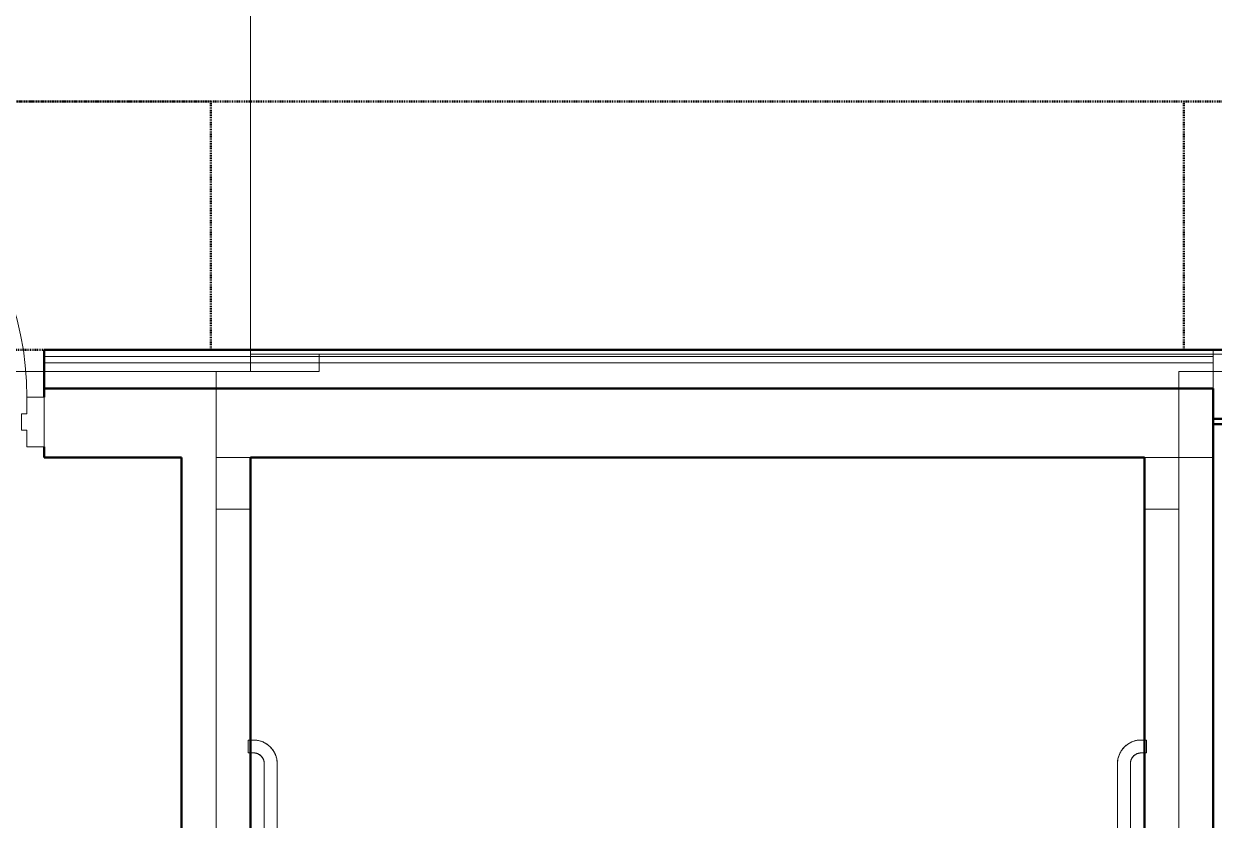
# Model space of a CAD drawing. Header units: inches. Extents: x -4218 to -1830, y 9756 to 12426.
# Drawn here: x -2658.7 to -2520.2, y 12035 to 12127.6 of the extents above; entities that cross this region are included whole.
import ezdxf

# ---------------------------------------------------------------- set-up
doc = ezdxf.new("R2010")
doc.units = ezdxf.units.IN
doc.header["$MEASUREMENT"] = 0
doc.linetypes.add('Dash 1_16_', pattern=[0.125, 0.0625, -0.0625])
for name, color, linetype, lineweight in [('0-1', 7, 'Continuous', 5), ('0-2', 252, 'Continuous', 9), ('A-DOOR-1', 7, 'Continuous', 9), ('A-DOOR-2', 50, 'Continuous', 20), ('A-DOOR-FRAM-1', 50, 'Continuous', 20), ('A-FLOR-5', 192, 'Continuous', 9), ('A-FLOR-HRAL-2', 7, 'Continuous', 9), ('A-FLOR-HRAL-3', 253, 'Continuous', 9), ('A-WALL', 113, 'Continuous', 13), ('A-WALL-1', 250, 'Continuous', 50), ('A-WALL-3', 253, 'Continuous', 9), ('A-WALL-4', 254, 'Continuous', 9), ('A-WALL-5', 252, 'Continuous', 9), ('A-WALL-7', 90, 'Continuous', 9), ('A-WALL-8', 113, 'Continuous', 9), ('A-WALL-9', 113, 'Continuous', 50), ('C-PROP-LINE-1', 91, 'Dash 1_16_', 50), ('C-TOPO-1', 253, 'Continuous', 9), ('S-FNDN-1', 90, 'Continuous', 9), ('S-FNDN-5', 32, 'Continuous', 9), ('S-STRS-1', 254, 'Continuous', 9), ('S-STRS-2', 253, 'Continuous', 9)]:
    doc.layers.add(name, color=color, linetype=linetype, lineweight=lineweight)

# ---------------------------------------------------------------- blocks, each defined once
blk = doc.blocks.new('CTR  - Topography_rvt-1-BACKGROUND - 1ST FLOOR')
at = {"layer": 'C-TOPO-1'}
for p, q in [((-2547.94, 12089.19), (-2632.32, 12089.19)), ((-2496.69, 12089.19), (-2547.94, 12089.19))]:
    blk.add_line(p, q, dxfattribs=at)
blk = doc.blocks.new('CTR - 1st Phase - Common Walls_rvt-1-BACKGROUND - 1ST FLOOR')
at = {"layer": 'A-WALL-1'}
for p, q in [((-2520.32, 12081.69), (-2520.32, 11837.19)), ((-2515.95, 12081.69), (-2520.32, 12081.69))]:
    blk.add_line(p, q, dxfattribs=at)
at = {"layer": 'A-WALL-3'}
blk.add_line((-2520.32, 12081.06), (-2520.32, 11837.19), dxfattribs=at)
at = {"layer": 'A-WALL-4'}
for q in [(-2520.32, 12081.06), (-2515.95, 12081.69)]:
    blk.add_line((-2520.32, 12081.69), q, dxfattribs=at)
blk = doc.blocks.new('STOREFRONT DOOR B - ALUM_ STILE W_ GLASS INSET-2450804-BACKGROUND - 1ST FLOOR')
at = {"layer": 'A-DOOR-1'}
blk.add_arc((18, -3.25), 36, 180, 270, dxfattribs=at)
at = {"layer": 'A-DOOR-2'}
for p, q in [((16.25, -3.25), (18, -3.25)), ((16.25, -39.25), (16.25, -3.25)), ((18, -3.25), (18, -39.25)), ((18, -39.25), (16.25, -39.25))]:
    blk.add_line(p, q, dxfattribs=at)
at = {"layer": 'A-DOOR-FRAM-1'}
for p, q in [((-20, 2.5), (-18, 2.5)), ((-20, -3.25), (-20, 2.5)), ((-18, 2.5), (-18, 0.5625)), ((18, 2.5), (20, 2.5)), ((18, 0.5625), (18, 2.5)), ((20, 2.5), (20, -3.25)), ((-18, 0.5625), (-17.375, 0.5625)), ((-17.375, 0.5625), (-17.375, -1.3125)), ((17.375, 0.5625), (18, 0.5625)), ((17.375, -1.3125), (17.375, 0.5625)), ((-18, -1.3125), (-18, -3.25)), ((-17.375, -1.3125), (-18, -1.3125)), ((18, -1.3125), (17.375, -1.3125)), ((18, -3.25), (18, -1.3125)), ((-18, -3.25), (-20, -3.25)), ((20, -3.25), (18, -3.25))]:
    blk.add_line(p, q, dxfattribs=at)
blk = doc.blocks.new('Top Rail Type - Top Rail_Internal_-2365500-BACKGROUND - 1ST FLOOR')
at = {"layer": 'A-FLOR-HRAL-2'}
for p, q in [((-2631.95, 12044.31), (-2632.2, 12044.31)), ((-2632.2, 12042.81), (-2631.95, 12042.81)), ((-2630.7, 12041.56), (-2630.7, 12029.77)), ((-2629.2, 12029.77), (-2629.2, 12041.56))]:
    blk.add_line(p, q, dxfattribs=at)
at = {"layer": 'A-FLOR-HRAL-2', "flags": 128}
for points in [[(-2629.2, 12041.56), (-2629.2, 12041.67), (-2629.21, 12041.78), (-2629.22, 12041.89), (-2629.23, 12042), (-2629.25, 12042.11), (-2629.28, 12042.22), (-2629.31, 12042.32), (-2629.34, 12042.43), (-2629.38, 12042.53), (-2629.42, 12042.64), (-2629.46, 12042.74), (-2629.51, 12042.83), (-2629.56, 12042.93), (-2629.62, 12043.03), (-2629.68, 12043.12), (-2629.74, 12043.21), (-2629.81, 12043.29), (-2629.88, 12043.38), (-2629.96, 12043.46), (-2630.03, 12043.54), (-2630.11, 12043.61), (-2630.2, 12043.68), (-2630.28, 12043.75), (-2630.37, 12043.82), (-2630.46, 12043.88), (-2630.56, 12043.94), (-2630.65, 12043.99), (-2630.75, 12044.04), (-2630.85, 12044.09), (-2630.95, 12044.13), (-2631.06, 12044.17), (-2631.16, 12044.2), (-2631.27, 12044.23), (-2631.37, 12044.25), (-2631.48, 12044.27), (-2631.59, 12044.29), (-2631.7, 12044.3), (-2631.81, 12044.31), (-2631.92, 12044.31), (-2631.95, 12044.31)], [(-2631.95, 12042.81), (-2631.9, 12042.81), (-2631.85, 12042.81), (-2631.8, 12042.81), (-2631.75, 12042.8), (-2631.7, 12042.79), (-2631.65, 12042.78), (-2631.6, 12042.77), (-2631.56, 12042.75), (-2631.51, 12042.73), (-2631.46, 12042.72), (-2631.42, 12042.7), (-2631.37, 12042.67), (-2631.33, 12042.65), (-2631.28, 12042.62), (-2631.24, 12042.6), (-2631.2, 12042.57), (-2631.16, 12042.54), (-2631.12, 12042.5), (-2631.09, 12042.47), (-2631.05, 12042.44), (-2631.02, 12042.4), (-2630.99, 12042.36), (-2630.95, 12042.32), (-2630.92, 12042.28), (-2630.9, 12042.24), (-2630.87, 12042.2), (-2630.85, 12042.15), (-2630.82, 12042.11), (-2630.8, 12042.06), (-2630.78, 12042.02), (-2630.77, 12041.97), (-2630.75, 12041.92), (-2630.74, 12041.87), (-2630.73, 12041.83), (-2630.72, 12041.78), (-2630.71, 12041.73), (-2630.7, 12041.68), (-2630.7, 12041.63), (-2630.7, 12041.58), (-2630.7, 12041.56)]]:
    blk.add_lwpolyline(points, dxfattribs=at)
at = {"layer": 'A-FLOR-HRAL-3'}
for p, q in [((-2632.2, 12044.31), (-2632.57, 12044.31)), ((-2632.57, 12043.56), (-2632.57, 12043.66)), ((-2632.57, 12043.51), (-2632.57, 12043.56)), ((-2632.57, 12042.81), (-2632.2, 12042.81))]:
    blk.add_line(p, q, dxfattribs=at)
blk = doc.blocks.new('Top Rail Type - Top Rail_Internal_-V178-BACKGROUND - 1ST FLOOR')
at = {"layer": 'A-FLOR-HRAL-2'}
for p, q in [((-2631.95, 12044.31), (-2632.2, 12044.31)), ((-2631.95, 12042.81), (-2632.2, 12042.81)), ((-2630.7, 12029.77), (-2630.7, 12041.56)), ((-2629.2, 12029.77), (-2629.2, 12041.56))]:
    blk.add_line(p, q, dxfattribs=at)
for radius in [2.75, 1.25]:
    blk.add_arc((-2631.95, 12041.56), radius, 0, 90, dxfattribs=at)
at = {"layer": 'A-FLOR-HRAL-3'}
for p, q in [((-2632.57, 12042.81), (-2632.57, 12044.31)), ((-2632.2, 12044.31), (-2632.57, 12044.31)), ((-2632.2, 12042.81), (-2632.57, 12042.81))]:
    blk.add_line(p, q, dxfattribs=at)
blk = doc.blocks.new('Top Rail Type - Top Rail_Internal_-2386287-BACKGROUND - 1ST FLOOR')
at = {"layer": 'A-FLOR-HRAL-2'}
for p, q in [((-2528.32, 12044.31), (-2528.7, 12044.31)), ((-2528.7, 12042.81), (-2528.32, 12042.81)), ((-2531.45, 12041.56), (-2531.45, 12029.77)), ((-2529.95, 12029.77), (-2529.95, 12041.56))]:
    blk.add_line(p, q, dxfattribs=at)
at = {"layer": 'A-FLOR-HRAL-2', "flags": 128}
for points in [[(-2528.7, 12044.31), (-2528.81, 12044.31), (-2528.92, 12044.31), (-2529.03, 12044.29), (-2529.14, 12044.28), (-2529.25, 12044.26), (-2529.35, 12044.24), (-2529.46, 12044.21), (-2529.56, 12044.17), (-2529.67, 12044.14), (-2529.77, 12044.1), (-2529.87, 12044.05), (-2529.97, 12044), (-2530.07, 12043.95), (-2530.16, 12043.89), (-2530.25, 12043.83), (-2530.34, 12043.77), (-2530.43, 12043.7), (-2530.51, 12043.63), (-2530.59, 12043.56), (-2530.67, 12043.48), (-2530.75, 12043.4), (-2530.82, 12043.32), (-2530.89, 12043.23), (-2530.95, 12043.14), (-2531.01, 12043.05), (-2531.07, 12042.96), (-2531.12, 12042.86), (-2531.17, 12042.76), (-2531.22, 12042.66), (-2531.26, 12042.56), (-2531.3, 12042.46), (-2531.33, 12042.35), (-2531.36, 12042.25), (-2531.39, 12042.14), (-2531.41, 12042.03), (-2531.43, 12041.92), (-2531.44, 12041.81), (-2531.45, 12041.7), (-2531.45, 12041.59), (-2531.45, 12041.56)], [(-2529.95, 12041.56), (-2529.95, 12041.61), (-2529.94, 12041.66), (-2529.94, 12041.71), (-2529.93, 12041.76), (-2529.92, 12041.81), (-2529.91, 12041.86), (-2529.9, 12041.91), (-2529.89, 12041.96), (-2529.87, 12042), (-2529.85, 12042.05), (-2529.83, 12042.1), (-2529.81, 12042.14), (-2529.78, 12042.19), (-2529.76, 12042.23), (-2529.73, 12042.27), (-2529.7, 12042.31), (-2529.67, 12042.35), (-2529.64, 12042.39), (-2529.6, 12042.43), (-2529.57, 12042.46), (-2529.53, 12042.5), (-2529.5, 12042.53), (-2529.46, 12042.56), (-2529.42, 12042.59), (-2529.37, 12042.62), (-2529.33, 12042.64), (-2529.29, 12042.67), (-2529.24, 12042.69), (-2529.2, 12042.71), (-2529.15, 12042.73), (-2529.1, 12042.75), (-2529.06, 12042.76), (-2529.01, 12042.78), (-2528.96, 12042.79), (-2528.91, 12042.8), (-2528.86, 12042.8), (-2528.81, 12042.81), (-2528.76, 12042.81), (-2528.71, 12042.81), (-2528.7, 12042.81)]]:
    blk.add_lwpolyline(points, dxfattribs=at)
at = {"layer": 'A-FLOR-HRAL-3'}
for p, q in [((-2528.07, 12044.31), (-2528.32, 12044.31)), ((-2528.32, 12042.81), (-2528.07, 12042.81)), ((-2528.07, 12043.66), (-2528.07, 12043.51))]:
    blk.add_line(p, q, dxfattribs=at)
blk = doc.blocks.new('Top Rail Type - Top Rail_Internal_-V181-BACKGROUND - 1ST FLOOR')
at = {"layer": 'A-FLOR-HRAL-2'}
for p, q in [((-2528.32, 12044.31), (-2528.7, 12044.31)), ((-2528.32, 12042.81), (-2528.7, 12042.81)), ((-2531.45, 12041.56), (-2531.45, 12029.77)), ((-2529.95, 12041.56), (-2529.95, 12029.77))]:
    blk.add_line(p, q, dxfattribs=at)
for radius in [2.75, 1.25]:
    blk.add_arc((-2528.7, 12041.56), radius, 90, 180, dxfattribs=at)
at = {"layer": 'A-FLOR-HRAL-3'}
for p, q in [((-2528.07, 12044.31), (-2528.32, 12044.31)), ((-2528.07, 12042.81), (-2528.07, 12044.31)), ((-2528.07, 12042.81), (-2528.32, 12042.81))]:
    blk.add_line(p, q, dxfattribs=at)
blk = doc.blocks.new('CTR - 1st Phase -Stairs _ Elevators_rvt-1-BACKGROUND - 1ST FLOOR')
at = {"layer": 'A-WALL-1'}
for p, q in [((-2632.32, 12085.19), (-2656.32, 12085.19)), ((-2656.32, 12085.19), (-2656.32, 12084.19)), ((-2520.32, 12085.19), (-2632.32, 12085.19)), ((-2520.32, 12077.19), (-2520.32, 12085.19)), ((-2656.32, 12078.44), (-2656.32, 12077.19)), ((-2656.32, 12077.19), (-2640.32, 12077.19)), ((-2640.32, 12077.19), (-2640.32, 11901.19)), ((-2632.32, 12077.19), (-2528.32, 12077.19)), ((-2632.32, 11901.19), (-2632.32, 12077.19)), ((-2528.32, 12077.19), (-2528.32, 11914.31)), ((-2520.32, 11845.19), (-2520.32, 12077.19))]:
    blk.add_line(p, q, dxfattribs=at)
at = {"layer": 'A-WALL-3'}
for p, q in [((-2632.32, 12085.19), (-2656.32, 12085.19)), ((-2656.32, 12078.44), (-2656.32, 12084.19)), ((-2636.32, 12085.19), (-2520.32, 12085.19)), ((-2520.32, 12085.19), (-2632.32, 12085.19)), ((-2520.32, 12085.19), (-2520.32, 12081.69)), ((-2520.32, 12085.19), (-2520.32, 12081.69)), ((-2520.32, 12081.06), (-2520.32, 12077.19)), ((-2520.32, 12081.06), (-2520.32, 12077.19)), ((-2632.32, 12077.19), (-2636.32, 12077.19)), ((-2520.32, 12077.19), (-2528.32, 12077.19)), ((-2520.32, 12077.19), (-2528.32, 12077.19)), ((-2520.32, 12077.19), (-2520.32, 11845.19)), ((-2520.32, 11845.19), (-2520.32, 12077.19)), ((-2632.32, 11997.19), (-2632.32, 12053.19))]:
    blk.add_line(p, q, dxfattribs=at)
at = {"layer": 'A-WALL-4'}
for p, q in [((-2524.32, 12085.19), (-2636.32, 12085.19)), ((-2520.32, 12081.69), (-2520.32, 12081.06)), ((-2520.32, 12081.69), (-2520.32, 12081.06)), ((-2632.32, 12077.19), (-2636.32, 12077.19)), ((-2632.32, 12077.19), (-2528.32, 12077.19)), ((-2632.32, 12053.19), (-2632.32, 11997.19))]:
    blk.add_line(p, q, dxfattribs=at)
at = {"layer": 'A-WALL-5'}
for p, q in [((-2656.32, 12084.19), (-2656.32, 12085.19)), ((-2636.32, 12085.19), (-2636.32, 12077.19)), ((-2656.32, 12077.19), (-2656.32, 12078.44)), ((-2656.32, 12077.19), (-2640.32, 12077.19)), ((-2640.32, 12077.19), (-2640.32, 11901.19)), ((-2632.32, 12077.19), (-2528.32, 12077.19)), ((-2632.32, 12077.19), (-2632.32, 12053.19)), ((-2632.32, 12053.19), (-2632.32, 12077.19)), ((-2528.32, 12077.19), (-2632.32, 12077.19)), ((-2528.32, 11914.31), (-2528.32, 12077.19)), ((-2528.32, 12077.19), (-2528.32, 11914.31))]:
    blk.add_line(p, q, dxfattribs=at)
at = {"layer": 'A-WALL-7'}
for p, q in [((-2636.32, 12077.19), (-2632.32, 12077.19)), ((-2636.32, 12077.19), (-2632.32, 12077.19)), ((-2528.32, 12077.19), (-2524.32, 12077.19)), ((-2528.32, 12077.19), (-2524.32, 12077.19))]:
    blk.add_line(p, q, dxfattribs=at)
at = {"layer": 'S-FNDN-1'}
for p, q in [((-2636.32, 12077.19), (-2630.74, 12077.19)), ((-2528.32, 12077.19), (-2524.32, 12077.19))]:
    blk.add_line(p, q, dxfattribs=at)
at = {"layer": 'S-STRS-1'}
for p, q in [((-2528.32, 12077.19), (-2632.32, 12077.19)), ((-2632.32, 12053.19), (-2632.32, 12044.31)), ((-2632.32, 12042.81), (-2632.32, 12029.19))]:
    blk.add_line(p, q, dxfattribs=at)
at = {"layer": 'S-STRS-2'}
for p, q in [((-2632.32, 12077.19), (-2632.32, 12053.19)), ((-2528.32, 12044.31), (-2528.32, 12077.19)), ((-2528.32, 12018.19), (-2528.32, 12042.81))]:
    blk.add_line(p, q, dxfattribs=at)
at = {"layer": '0-2', "rotation": 180}
blk.add_blockref('STOREFRONT DOOR B - ALUM_ STILE W_ GLASS INSET-2450804-BACKGROUND - 1ST FLOOR', (-2676.32, 12080.94), dxfattribs=at)
at = {"layer": '0-2'}
for name in ['Top Rail Type - Top Rail_Internal_-2365500-BACKGROUND - 1ST FLOOR', 'Top Rail Type - Top Rail_Internal_-V178-BACKGROUND - 1ST FLOOR', 'Top Rail Type - Top Rail_Internal_-2386287-BACKGROUND - 1ST FLOOR', 'Top Rail Type - Top Rail_Internal_-V181-BACKGROUND - 1ST FLOOR']:
    blk.add_blockref(name, (0, 0), dxfattribs=at)
blk = doc.blocks.new('Family - ___-2835860-BACKGROUND - 1ST FLOOR')
at = {"layer": 'C-PROP-LINE-1'}
for p, q in [((-2636.92, 12118.59), (-3860.72, 12118.59)), ((-2636.92, 12118.59), (-2636.92, 12089.69)), ((-2523.72, 12089.69), (-2523.72, 12118.59)), ((-2067.55, 12118.59), (-2523.72, 12118.59)), ((-2636.92, 12089.69), (-2523.72, 12089.69))]:
    blk.add_line(p, q, dxfattribs=at)
blk = doc.blocks.new('Family - ___-2835903-BACKGROUND - 1ST FLOOR')
at = {"layer": 'C-PROP-LINE-1'}
blk.add_line((-2096.45, 12089.69), (-3831.82, 12089.69), dxfattribs=at)
blk = doc.blocks.new('Family - ___-2835932-BACKGROUND - 1ST FLOOR')
at = {"layer": 'C-PROP-LINE-1'}
blk.add_line((-2067.55, 12118.59), (-3860.72, 12118.59), dxfattribs=at)

msp = doc.modelspace()

# ---------------------------------------------------------------- linework, layer by layer
at = {"layer": 'A-FLOR-5'}
for p, q in [((-2632.32, 12087.19), (-2632.32, 12159.19)), ((-2636.32, 12087.19), (-2692.57, 12087.19)), ((-2636.32, 11841.19), (-2636.32, 12087.19)), ((-2484.14, 12087.19), (-2524.32, 12087.19)), ((-2524.32, 12087.19), (-2524.32, 11841.19)), ((-2632.32, 12077.19), (-2632.32, 12044.31)), ((-2632.32, 12042.81), (-2632.32, 11942.19))]:
    msp.add_line(p, q, dxfattribs=at)
at = {"layer": 'A-WALL'}
for p, q in [((-2520.32, 12088.94), (-2656.32, 12088.94)), ((-2520.32, 12088.19), (-2656.32, 12088.19)), ((-2520.32, 12088.94), (-2520.32, 12088.94)), ((-2520.32, 12085.19), (-2520.32, 12088.94)), ((-2484.76, 12081.69), (-2520.32, 12081.69))]:
    msp.add_line(p, q, dxfattribs=at)
at = {"layer": 'A-WALL-8'}
msp.add_line((-2520.32, 12088.94), (-2520.32, 12089.69), dxfattribs=at)
at = {"layer": 'A-WALL-9'}
for p, q in [((-2520.32, 12089.69), (-2656.32, 12089.69)), ((-2656.32, 12089.69), (-2656.32, 12085.19)), ((-2484.14, 12089.69), (-2520.32, 12089.69)), ((-2656.32, 12085.19), (-2520.32, 12085.19)), ((-2520.32, 12085.19), (-2520.32, 12081.06)), ((-2520.32, 12081.06), (-2484.14, 12081.06))]:
    msp.add_line(p, q, dxfattribs=at)
at = {"layer": 'S-FNDN-5'}
for p, q in [((-2632.32, 12089.19), (-2496.7, 12089.19)), ((-2624.32, 12088.23), (-2624.32, 12089.19)), ((-2624.32, 12087.19), (-2624.32, 12088.19)), ((-2624.32, 12087.19), (-2636.32, 12087.19)), ((-2524.32, 12077.19), (-2636.32, 12077.19)), ((-2636.32, 12071.19), (-2632.32, 12071.19)), ((-2528.32, 12071.19), (-2524.32, 12071.19))]:
    msp.add_line(p, q, dxfattribs=at)

# ---------------------------------------------------------------- block references
at = {"layer": '0-1'}
for name in ['CTR  - Topography_rvt-1-BACKGROUND - 1ST FLOOR', 'CTR - 1st Phase -Stairs _ Elevators_rvt-1-BACKGROUND - 1ST FLOOR', 'CTR - 1st Phase - Common Walls_rvt-1-BACKGROUND - 1ST FLOOR']:
    msp.add_blockref(name, (0, 0), dxfattribs=at)
at = {"layer": 'C-PROP-LINE-1'}
for name in ['Family - ___-2835860-BACKGROUND - 1ST FLOOR', 'Family - ___-2835932-BACKGROUND - 1ST FLOOR', 'Family - ___-2835903-BACKGROUND - 1ST FLOOR']:
    msp.add_blockref(name, (0, 0), dxfattribs=at)

doc.saveas('drawing.dxf')
